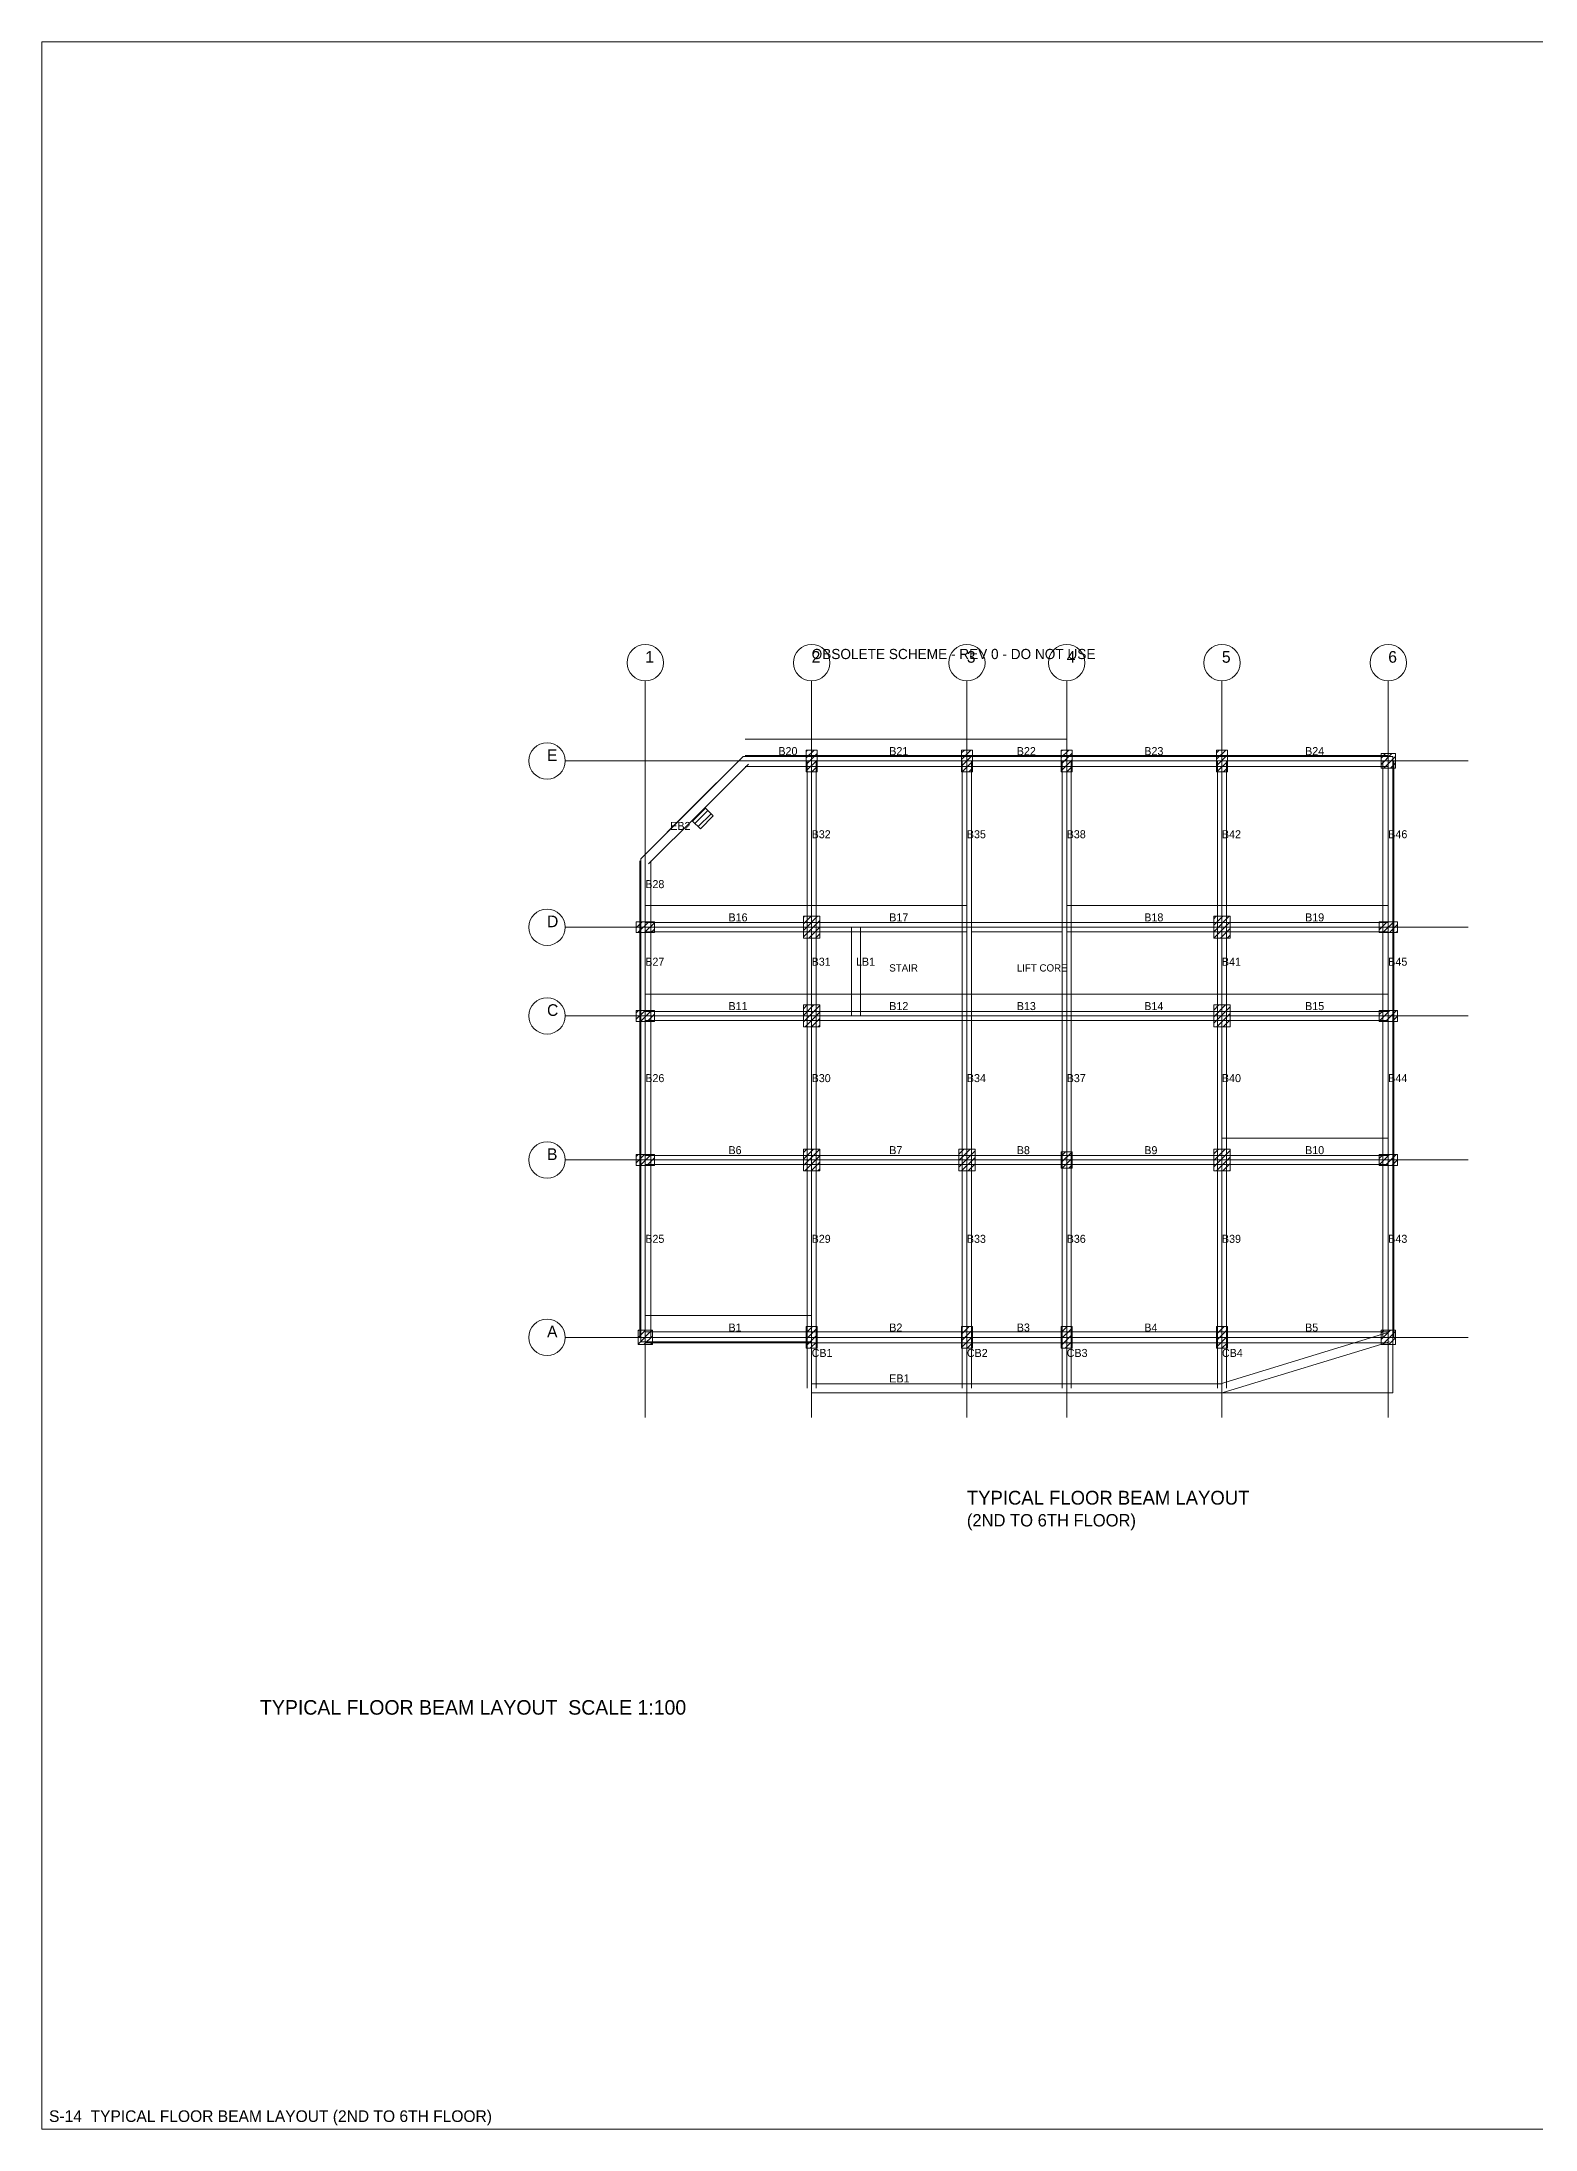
# Model space of a CAD drawing. Extents: x 1000 to 741800, y -207200 to 58400.
# Drawn here: x 565600 to 606650, y -68400 to -11000 of the extents above; entities that cross this region are included whole.
import ezdxf

# ---------------------------------------------------------------- set-up
doc = ezdxf.new("R2010")
doc.units = 0
for name, color, linetype, lineweight, plot in [('Beam Line', 4, 'Continuous', 0, False), ('Column', 1, 'Continuous', 0, False), ('Grid', 8, 'Continuous', 0, False), ('Grid Circle', 8, 'Continuous', 0, False), ('Hatch', 9, 'Continuous', 0, False), ('OLD-SCHEME-REV0', 8, 'Continuous', 0, False), ('Sheet', 7, 'Continuous', 0, False), ('Slab', 5, 'Continuous', 0, False), ('Text-1', 7, 'Continuous', 0, False), ('Wall', 1, 'Continuous', 0, False)]:
    doc.layers.add(name, color=color, linetype=linetype, lineweight=lineweight, plot=plot)

# ---------------------------------------------------------------- blocks, each defined once
blk = doc.blocks.new('GRID_BUBBLE')
at = {"layer": 'Grid Circle'}
blk.add_circle((0, 0), 500, dxfattribs=at)
at = {"layer": 'Text-1'}
blk.add_attdef('GRID', (0, 0), '', height=320, dxfattribs=at)

msp = doc.modelspace()

# ---------------------------------------------------------------- hatches: boundary and pattern name
at = {"layer": 'Hatch'}
h = msp.add_hatch(dxfattribs=at)
h.set_pattern_fill('ANSI31', color=256, scale=40)
h.paths.add_polyline_path([(586611, -31075), (586911, -31075), (586911, -30475), (586611, -30475)])
h = msp.add_hatch(dxfattribs=at)
h.set_pattern_fill('ANSI31', color=256, scale=40)
h.paths.add_polyline_path([(590878, -31075), (591178, -31075), (591178, -30475), (590878, -30475)])
h = msp.add_hatch(dxfattribs=at)
h.set_pattern_fill('ANSI31', color=256, scale=40)
h.paths.add_polyline_path([(593622, -31075), (593922, -31075), (593922, -30475), (593622, -30475)])
h = msp.add_hatch(dxfattribs=at)
h.set_pattern_fill('ANSI31', color=256, scale=40)
h.paths.add_polyline_path([(597889, -31075), (598189, -31075), (598189, -30475), (597889, -30475)])
h = msp.add_hatch(dxfattribs=at)
h.set_pattern_fill('ANSI31', color=256, scale=40)
h.paths.add_polyline_path([(602411, -30975), (602811, -30975), (602811, -30575), (602411, -30575)])
h = msp.add_hatch(dxfattribs=at)
h.set_pattern_fill('ANSI31', color=256, scale=40)
h.paths.add_polyline_path([(583702, -32642), (584056, -32288), (583844, -32076), (583490, -32430)])
h = msp.add_hatch(dxfattribs=at)
h.set_pattern_fill('ANSI31', color=256, scale=40)
h.paths.add_polyline_path([(581939, -35497), (582439, -35497), (582439, -35197), (581939, -35197)])
h = msp.add_hatch(dxfattribs=at)
h.set_pattern_fill('ANSI31', color=256, scale=40)
h.paths.add_polyline_path([(586536, -35647), (586986, -35647), (586986, -35047), (586536, -35047)])
h = msp.add_hatch(dxfattribs=at)
h.set_pattern_fill('ANSI31', color=256, scale=40)
h.paths.add_polyline_path([(597814, -35647), (598264, -35647), (598264, -35047), (597814, -35047)])
h = msp.add_hatch(dxfattribs=at)
h.set_pattern_fill('ANSI31', color=256, scale=40)
h.paths.add_polyline_path([(602361, -35497), (602861, -35497), (602861, -35197), (602361, -35197)])
h = msp.add_hatch(dxfattribs=at)
h.set_pattern_fill('ANSI31', color=256, scale=40)
h.paths.add_polyline_path([(581939, -37936), (582439, -37936), (582439, -37636), (581939, -37636)])
h = msp.add_hatch(dxfattribs=at)
h.set_pattern_fill('ANSI31', color=256, scale=40)
h.paths.add_polyline_path([(586536, -38086), (586986, -38086), (586986, -37486), (586536, -37486)])
h = msp.add_hatch(dxfattribs=at)
h.set_pattern_fill('ANSI31', color=256, scale=40)
h.paths.add_polyline_path([(597814, -38086), (598264, -38086), (598264, -37486), (597814, -37486)])
h = msp.add_hatch(dxfattribs=at)
h.set_pattern_fill('ANSI31', color=256, scale=40)
h.paths.add_polyline_path([(602361, -37936), (602861, -37936), (602861, -37636), (602361, -37636)])
h = msp.add_hatch(dxfattribs=at)
h.set_pattern_fill('ANSI31', color=256, scale=40)
h.paths.add_polyline_path([(581939, -41898), (582439, -41898), (582439, -41598), (581939, -41598)])
h = msp.add_hatch(dxfattribs=at)
h.set_pattern_fill('ANSI31', color=256, scale=40)
h.paths.add_polyline_path([(586536, -42048), (586986, -42048), (586986, -41448), (586536, -41448)])
h = msp.add_hatch(dxfattribs=at)
h.set_pattern_fill('ANSI31', color=256, scale=40)
h.paths.add_polyline_path([(590803, -42048), (591253, -42048), (591253, -41448), (590803, -41448)])
h = msp.add_hatch(dxfattribs=at)
h.set_pattern_fill('ANSI31', color=256, scale=40)
h.paths.add_polyline_path([(593622, -41973), (593922, -41973), (593922, -41523), (593622, -41523)])
h = msp.add_hatch(dxfattribs=at)
h.set_pattern_fill('ANSI31', color=256, scale=40)
h.paths.add_polyline_path([(597814, -42048), (598264, -42048), (598264, -41448), (597814, -41448)])
h = msp.add_hatch(dxfattribs=at)
h.set_pattern_fill('ANSI31', color=256, scale=40)
h.paths.add_polyline_path([(602361, -41898), (602861, -41898), (602861, -41598), (602361, -41598)])
h = msp.add_hatch(dxfattribs=at)
h.set_pattern_fill('ANSI31', color=256, scale=40)
h.paths.add_polyline_path([(581989, -46825), (582389, -46825), (582389, -46425), (581989, -46425)])
h = msp.add_hatch(dxfattribs=at)
h.set_pattern_fill('ANSI31', color=256, scale=40)
h.paths.add_polyline_path([(586611, -46925), (586911, -46925), (586911, -46325), (586611, -46325)])
h = msp.add_hatch(dxfattribs=at)
h.set_pattern_fill('ANSI31', color=256, scale=40)
h.paths.add_polyline_path([(590878, -46925), (591178, -46925), (591178, -46325), (590878, -46325)])
h = msp.add_hatch(dxfattribs=at)
h.set_pattern_fill('ANSI31', color=256, scale=40)
h.paths.add_polyline_path([(593622, -46925), (593922, -46925), (593922, -46325), (593622, -46325)])
h = msp.add_hatch(dxfattribs=at)
h.set_pattern_fill('ANSI31', color=256, scale=40)
h.paths.add_polyline_path([(597889, -46925), (598189, -46925), (598189, -46325), (597889, -46325)])
h = msp.add_hatch(dxfattribs=at)
h.set_pattern_fill('ANSI31', color=256, scale=40)
h.paths.add_polyline_path([(602411, -46825), (602811, -46825), (602811, -46425), (602411, -46425)])

# ---------------------------------------------------------------- linework, layer by layer
at = {"layer": 'Beam Line'}
for p, q in [((583472, -32058), (584844, -30687)), ((583649, -32235), (585021, -30864)), ((584932, -30625), (586761, -30625)), ((584932, -30925), (586761, -30925)), ((586636, -35347), (586636, -30775)), ((586761, -30625), (591028, -30625)), ((586761, -30925), (591028, -30925)), ((586886, -35347), (586886, -30775)), ((590903, -35347), (590903, -30775)), ((591028, -30625), (593772, -30625)), ((591028, -30925), (593772, -30925)), ((591153, -35347), (591153, -30775)), ((593647, -35347), (593647, -30775)), ((593772, -30625), (598039, -30625)), ((593772, -30925), (598039, -30925)), ((593897, -35347), (593897, -30775)), ((597914, -35347), (597914, -30775)), ((598039, -30625), (602611, -30625)), ((598039, -30925), (602611, -30925)), ((598164, -35347), (598164, -30775)), ((602461, -35347), (602461, -30775)), ((602761, -35347), (602761, -30775)), ((582101, -33430), (583472, -32058)), ((582278, -33607), (583649, -32235)), ((582039, -35347), (582039, -33518)), ((582339, -35347), (582339, -33518)), ((582039, -37786), (582039, -35347)), ((582189, -35222), (586761, -35222)), ((582189, -35472), (586761, -35472)), ((582339, -37786), (582339, -35347)), ((586636, -37786), (586636, -35347)), ((586761, -35222), (591028, -35222)), ((586761, -35472), (591028, -35472)), ((586886, -37786), (586886, -35347)), ((587855, -37786), (587855, -35347)), ((588105, -37786), (588105, -35347)), ((593772, -35222), (598039, -35222)), ((593772, -35472), (598039, -35472)), ((597914, -37786), (597914, -35347)), ((598039, -35222), (602611, -35222)), ((598039, -35472), (602611, -35472)), ((598164, -37786), (598164, -35347)), ((602461, -37786), (602461, -35347)), ((602761, -37786), (602761, -35347)), ((582039, -41748), (582039, -37786)), ((582189, -37661), (586761, -37661)), ((582339, -41748), (582339, -37786)), ((586636, -41748), (586636, -37786)), ((586761, -37661), (591028, -37661)), ((586886, -41748), (586886, -37786)), ((590903, -41748), (590903, -37786)), ((591028, -37661), (593772, -37661)), ((591153, -41748), (591153, -37786)), ((593647, -41748), (593647, -37786)), ((593772, -37661), (598039, -37661)), ((593897, -41748), (593897, -37786)), ((597914, -41748), (597914, -37786)), ((598039, -37661), (602611, -37661)), ((598164, -41748), (598164, -37786)), ((602461, -41748), (602461, -37786)), ((602761, -41748), (602761, -37786)), ((582189, -37911), (586761, -37911)), ((586761, -37911), (591028, -37911)), ((591028, -37911), (593772, -37911)), ((593772, -37911), (598039, -37911)), ((598039, -37911), (602611, -37911)), ((582039, -46625), (582039, -41748)), ((582189, -41623), (586761, -41623)), ((582189, -41873), (586761, -41873)), ((582339, -46625), (582339, -41748)), ((586636, -46625), (586636, -41748)), ((586761, -41623), (591028, -41623)), ((586761, -41873), (591028, -41873)), ((586886, -46625), (586886, -41748)), ((590903, -46625), (590903, -41748)), ((591028, -41623), (593772, -41623)), ((591028, -41873), (593772, -41873)), ((591153, -46625), (591153, -41748)), ((593647, -46625), (593647, -41748)), ((593772, -41623), (598039, -41623)), ((593772, -41873), (598039, -41873)), ((593897, -46625), (593897, -41748)), ((597914, -46625), (597914, -41748)), ((598039, -41623), (602611, -41623)), ((598039, -41873), (602611, -41873)), ((598164, -46625), (598164, -41748)), ((602461, -46625), (602461, -41748)), ((602761, -46625), (602761, -41748)), ((582189, -46475), (586761, -46475)), ((586761, -46475), (591028, -46475)), ((591028, -46475), (593772, -46475)), ((593772, -46475), (598039, -46475)), ((598039, -46475), (602611, -46475)), ((582189, -46775), (586761, -46775)), ((586636, -46625), (586636, -48024)), ((586761, -46775), (591028, -46775)), ((586886, -46625), (586886, -48024)), ((590903, -46625), (590903, -48024)), ((591028, -46775), (593772, -46775)), ((591153, -46625), (591153, -48024)), ((593647, -46625), (593647, -48024)), ((593772, -46775), (598039, -46775)), ((593897, -46625), (593897, -48024)), ((597914, -46625), (597914, -48024)), ((598002, -47904), (602574, -46505)), ((598039, -46775), (602611, -46775)), ((598075, -48143), (602647, -46744)), ((598164, -46625), (598164, -48024)), ((586761, -47899), (591028, -47899)), ((586761, -48149), (591028, -48149)), ((591028, -47899), (593772, -47899)), ((591028, -48149), (593772, -48149)), ((593772, -47899), (598039, -47899)), ((593772, -48149), (598039, -48149))]:
    msp.add_line(p, q, dxfattribs=at)
at = {"layer": 'Column'}
for points in [[(586611, -31075), (586911, -31075), (586911, -30475), (586611, -30475)], [(590878, -31075), (591178, -31075), (591178, -30475), (590878, -30475)], [(593622, -31075), (593922, -31075), (593922, -30475), (593622, -30475)], [(597889, -31075), (598189, -31075), (598189, -30475), (597889, -30475)], [(602411, -30975), (602811, -30975), (602811, -30575), (602411, -30575)], [(583702, -32642), (584056, -32288), (583844, -32076), (583490, -32430)], [(581939, -35497), (582439, -35497), (582439, -35197), (581939, -35197)], [(586536, -35647), (586986, -35647), (586986, -35047), (586536, -35047)], [(597814, -35647), (598264, -35647), (598264, -35047), (597814, -35047)], [(602361, -35497), (602861, -35497), (602861, -35197), (602361, -35197)], [(581939, -37936), (582439, -37936), (582439, -37636), (581939, -37636)], [(586536, -38086), (586986, -38086), (586986, -37486), (586536, -37486)], [(597814, -38086), (598264, -38086), (598264, -37486), (597814, -37486)], [(602361, -37936), (602861, -37936), (602861, -37636), (602361, -37636)], [(581939, -41898), (582439, -41898), (582439, -41598), (581939, -41598)], [(586536, -42048), (586986, -42048), (586986, -41448), (586536, -41448)], [(590803, -42048), (591253, -42048), (591253, -41448), (590803, -41448)], [(593622, -41973), (593922, -41973), (593922, -41523), (593622, -41523)], [(597814, -42048), (598264, -42048), (598264, -41448), (597814, -41448)], [(602361, -41898), (602861, -41898), (602861, -41598), (602361, -41598)], [(581989, -46825), (582389, -46825), (582389, -46425), (581989, -46425)], [(586611, -46925), (586911, -46925), (586911, -46325), (586611, -46325)], [(590878, -46925), (591178, -46925), (591178, -46325), (590878, -46325)], [(593622, -46925), (593922, -46925), (593922, -46325), (593622, -46325)], [(597889, -46925), (598189, -46925), (598189, -46325), (597889, -46325)], [(602411, -46825), (602811, -46825), (602811, -46425), (602411, -46425)]]:
    msp.add_lwpolyline(points, close=True, dxfattribs=at)
at = {"layer": 'Grid'}
for p, q in [((582189, -48825), (582189, -28575)), ((586761, -48825), (586761, -28575)), ((591028, -48825), (591028, -28575)), ((593772, -48825), (593772, -28575)), ((598039, -48825), (598039, -28575)), ((602611, -48825), (602611, -28575)), ((579989, -30775), (604811, -30775)), ((579989, -35347), (604811, -35347)), ((579989, -37786), (604811, -37786)), ((579989, -41748), (604811, -41748)), ((579989, -46625), (604811, -46625))]:
    msp.add_line(p, q, dxfattribs=at)
at = {"layer": 'OLD-SCHEME-REV0'}
for p, q in [((584932, -30175), (586761, -30175)), ((586761, -30175), (591028, -30175)), ((591028, -30175), (593772, -30175)), ((582189, -34747), (586761, -34747)), ((586761, -34747), (591028, -34747)), ((593772, -34747), (598039, -34747)), ((598039, -34747), (602611, -34747)), ((582189, -37186), (586761, -37186)), ((586761, -37186), (591028, -37186)), ((591028, -37186), (593772, -37186)), ((593772, -37186), (598039, -37186)), ((598039, -37186), (602611, -37186)), ((598039, -41148), (602611, -41148)), ((582189, -46025), (586761, -46025))]:
    msp.add_line(p, q, dxfattribs=at)
at = {"layer": 'Sheet'}
msp.add_lwpolyline([(565600, -68400), (647700, -68400), (647700, -11000), (565600, -11000)], close=True, dxfattribs=at)
at = {"layer": 'Slab'}
for points in [[(582064, -46750), (586761, -46750), (586761, -48149), (602736, -48149), (602736, -30650), (584881, -30650), (582064, -33467)], [(586761, -37786), (591028, -37786), (591028, -35347), (586761, -35347)]]:
    msp.add_lwpolyline(points, close=True, dxfattribs=at)
at = {"layer": 'Wall'}
for points in [[(590903, -37786), (591153, -37786), (591153, -35222), (590903, -35222)], [(591153, -35472), (593647, -35472), (593647, -35222), (591153, -35222)], [(593647, -37786), (593897, -37786), (593897, -35222), (593647, -35222)]]:
    msp.add_lwpolyline(points, close=True, dxfattribs=at)

# ---------------------------------------------------------------- block references
at = {"layer": 'Grid Circle'}
for p, values in [((582189, -28075), {'GRID': '1'}), ((586761, -28075), {'GRID': '2'}), ((591028, -28075), {'GRID': '3'}), ((593772, -28075), {'GRID': '4'}), ((598039, -28075), {'GRID': '5'}), ((602611, -28075), {'GRID': '6'}), ((579489, -30775), {'GRID': 'E'}), ((579489, -35347), {'GRID': 'D'}), ((579489, -37786), {'GRID': 'C'}), ((579489, -41748), {'GRID': 'B'}), ((579489, -46625), {'GRID': 'A'})]:
    msp.add_blockref('GRID_BUBBLE', p, dxfattribs=at).add_auto_attribs(values)

# ---------------------------------------------------------------- texts
at = {"layer": 'OLD-SCHEME-REV0'}
msp.add_text('OBSOLETE SCHEME - REV 0 - DO NOT USE', height=280, dxfattribs=at).set_placement((586761, -27975))
at = {"layer": 'Sheet'}
for s, height, p in [('TYPICAL FLOOR BEAM LAYOUT  SCALE 1:100', 400, (571600, -57000)), ('S-14  TYPICAL FLOOR BEAM LAYOUT (2ND TO 6TH FLOOR)', 320, (565800, -68200))]:
    msp.add_text(s, height=height, dxfattribs=at).set_placement(p)
at = {"layer": 'Text-1'}
for s, height, p in [('B20', 220, (585847, -30615)), ('B21', 220, (588895, -30615)), ('B22', 220, (592400, -30615)), ('B23', 220, (595905, -30615)), ('B24', 220, (600325, -30615)), ('EB2', 220, (582875, -32673)), ('B32', 220, (586761, -32901)), ('B35', 220, (591028, -32901)), ('B38', 220, (593772, -32901)), ('B42', 220, (598039, -32901)), ('B46', 220, (602611, -32901)), ('B28', 220, (582189, -34273)), ('B16', 220, (584475, -35187)), ('B17', 220, (588895, -35187)), ('B18', 220, (595905, -35187)), ('B19', 220, (600325, -35187)), ('B27', 220, (582189, -36406)), ('B31', 220, (586761, -36406)), ('LB1', 220, (587980, -36406)), ('STAIR', 200, (588895, -36566)), ('LIFT CORE', 200, (592400, -36566)), ('B41', 220, (598039, -36406)), ('B45', 220, (602611, -36406)), ('B11', 220, (584475, -37626)), ('B12', 220, (588895, -37626)), ('B13', 220, (592400, -37626)), ('B14', 220, (595905, -37626)), ('B15', 220, (600325, -37626)), ('B26', 220, (582189, -39607)), ('B30', 220, (586761, -39607)), ('B34', 220, (591028, -39607)), ('B37', 220, (593772, -39607)), ('B40', 220, (598039, -39607)), ('B44', 220, (602611, -39607)), ('B6', 220, (584475, -41588)), ('B7', 220, (588895, -41588)), ('B8', 220, (592400, -41588)), ('B9', 220, (595905, -41588)), ('B10', 220, (600325, -41588)), ('B25', 220, (582189, -44026)), ('B29', 220, (586761, -44026)), ('B33', 220, (591028, -44026)), ('B36', 220, (593772, -44026)), ('B39', 220, (598039, -44026)), ('B43', 220, (602611, -44026)), ('B1', 220, (584475, -46465)), ('B2', 220, (588895, -46465)), ('B3', 220, (592400, -46465)), ('B4', 220, (595905, -46465)), ('B5', 220, (600325, -46465)), ('CB1', 220, (586761, -47164)), ('CB2', 220, (591028, -47164)), ('CB3', 220, (593772, -47164)), ('CB4', 220, (598039, -47164)), ('EB1', 220, (588895, -47864)), ('TYPICAL FLOOR BEAM LAYOUT', 380, (591028, -51225)), ('(2ND TO 6TH FLOOR)', 340, (591028, -51825))]:
    msp.add_text(s, height=height, dxfattribs=at).set_placement(p)

doc.saveas('drawing.dxf')
